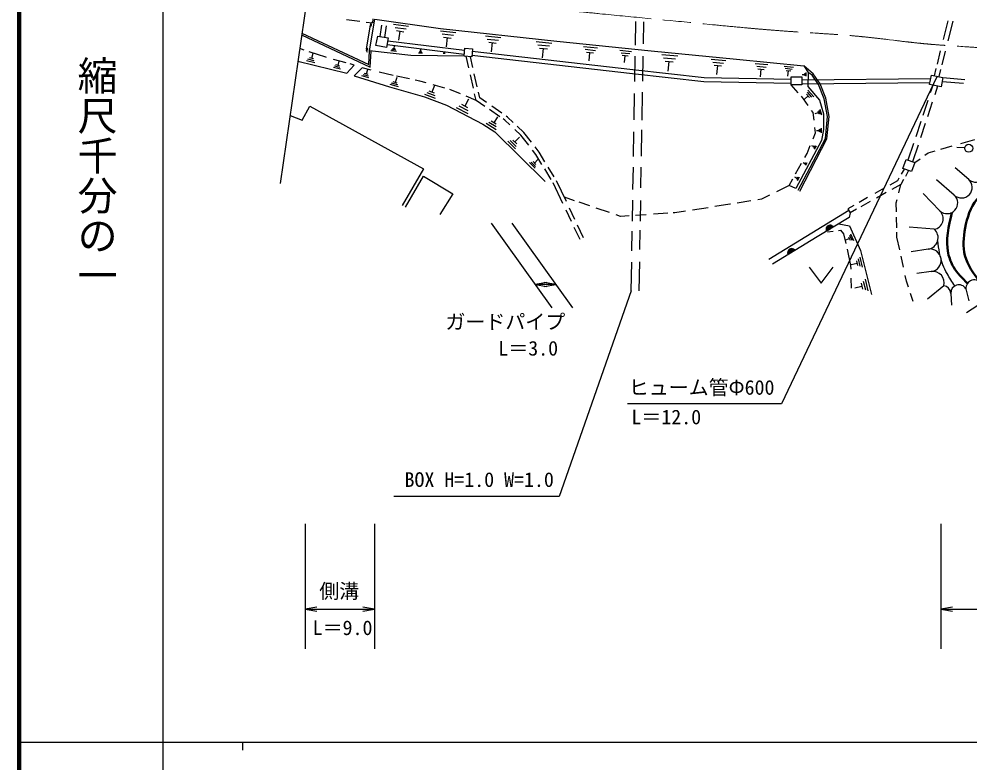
# Model space of a CAD drawing. Units: millimetres, scale not verified. Extents: x 40000 to 680000, y 20000 to 380000.
# Drawn here: x 40000 to 159108, y 202409 to 295600 of the extents above; entities that cross this region are included whole.
import ezdxf
from ezdxf.enums import TextEntityAlignment as Align

# ---------------------------------------------------------------- set-up
doc = ezdxf.new("R2010")
doc.units = ezdxf.units.MM
doc.header["$LTSCALE"] = 1000
doc.linetypes.add('CHAIN', pattern=[18.5, 12, -1.5, 3.5, -1.5])
for name, color, linetype, lineweight in [('M-BGD', 7, 'Continuous', 25), ('M-BMK', 2, 'CHAIN', 13), ('M-BMK-SRVR', 3, 'Continuous', 25), ('M-STR-STR3', 7, 'Continuous', 25), ('M-TTL', 2, 'Continuous', 140), ('M-TTL-BAND', 7, 'Continuous', 25), ('M-TTL-LINE', 7, 'Continuous', 50)]:
    doc.layers.add(name, color=color, linetype=linetype, lineweight=lineweight)
doc.styles.add('@ＭＳ ゴシック', font='')
doc.styles.add('ＭＳ ゴシック', font='')
doc.styles.get('@ＭＳ ゴシック').set_extended_font_data('@MS Gothic')
doc.styles.get('ＭＳ ゴシック').set_extended_font_data('MS Gothic')

# ---------------------------------------------------------------- blocks, each defined once
blk = doc.blocks.new('open_arrow')
at = {"color": 0, "linetype": 'Continuous', "lineweight": -2}
blk.add_lwpolyline([(7.5, 1.25), (0, 0), (7.5, -1.25)], dxfattribs=at)

msp = doc.modelspace()

# ---------------------------------------------------------------- linework, layer by layer
at = {"layer": 'M-BGD'}
for p, q in [((80997, 295526), (82686, 295314)), ((83909, 291613), (84585, 295588)), ((84336, 295612), (84274, 295116)), ((84585, 295588), (92807, 294427)), ((83465, 295217), (84274, 295116)), ((83523, 291818), (84018, 294869)), ((85239, 293411), (85425, 294816)), ((85830, 293304), (86019, 294731)), ((86912, 294955), (88772, 294695)), ((87092, 294555), (88492, 294355)), ((92807, 294427), (107364, 292810)), ((117204, 292318), (117255, 295286)), ((118207, 292477), (118255, 295264)), ((155788, 293017), (156382, 295385)), ((156368, 292864), (156987, 295328)), ((75401, 293616), (83983, 289586)), ((75431, 293823), (83802, 289892)), ((84709, 292288), (84924, 293468)), ((84924, 293468), (86248, 293227)), ((86248, 293227), (86034, 292047)), ((87272, 294145), (88202, 294015)), ((87582, 292965), (87742, 294085)), ((92792, 294125), (94692, 293915)), ((92992, 293725), (94412, 293565)), ((93182, 293315), (94132, 293205)), ((93532, 292125), (93662, 293265)), ((98442, 293495), (100332, 293295)), ((98642, 293095), (100062, 292945)), ((75715, 291709), (75153, 291896)), ((86034, 292047), (84709, 292288)), ((86126, 292389), (95754, 291216)), ((86186, 292885), (95815, 291712)), ((87122, 291845), (86772, 291875)), ((86992, 292275), (86952, 291865)), ((95735, 290956), (95840, 291950)), ((95840, 291950), (96800, 291849)), ((96800, 291849), (96696, 290855)), ((98832, 292695), (99782, 292585)), ((99182, 291505), (99312, 292645)), ((104792, 292795), (106742, 292585)), ((104992, 292385), (106462, 292225)), ((105192, 291965), (106172, 291855)), ((105552, 290735), (105682, 291915)), ((107364, 292810), (119191, 291597)), ((110722, 292165), (112442, 291985)), ((78422, 290806), (76325, 291505)), ((76902, 290605), (76372, 290735)), ((76792, 291295), (76642, 290675)), ((78519, 290780), (78422, 290806)), ((83802, 289892), (83909, 291613)), ((89061, 291043), (83909, 291613)), ((83983, 289586), (84108, 291591)), ((87262, 291545), (86572, 291625)), ((87192, 291695), (86672, 291755)), ((95735, 290956), (89061, 291043)), ((90522, 291325), (90052, 291335)), ((90462, 291425), (90112, 291425)), ((90402, 291515), (90172, 291515)), ((90272, 291795), (90292, 291515)), ((93372, 291285), (93132, 291295)), ((93342, 291335), (93162, 291345)), ((93312, 291385), (93192, 291385)), ((93252, 291525), (93252, 291385)), ((96696, 290855), (95735, 290956)), ((96336, 289493), (96013, 290927)), ((96841, 289530), (96538, 290871)), ((96715, 291089), (116833, 288761)), ((96773, 291586), (116890, 289258)), ((110902, 291805), (112192, 291665)), ((111082, 291435), (111942, 291345)), ((111402, 290355), (111512, 291395)), ((115262, 291695), (116732, 291545)), ((115412, 291385), (116522, 291275)), ((115562, 291075), (116302, 290995)), ((115842, 290155), (115932, 291035)), ((117127, 287794), (117181, 290958)), ((118128, 287816), (118181, 290938)), ((119191, 291597), (129856, 290586)), ((120512, 291165), (122512, 290975)), ((120722, 290745), (122222, 290605)), ((155022, 289961), (155431, 291594)), ((155617, 289870), (156049, 291592)), ((74927, 290330), (81058, 288816)), ((77052, 290115), (76012, 290375)), ((76982, 290365), (76192, 290555)), ((80272, 289325), (79372, 289545)), ((80955, 290116), (79373, 290547)), ((80202, 289535), (79532, 289695)), ((80132, 289735), (79682, 289845)), ((80042, 290325), (79912, 289795)), ((81058, 288816), (81973, 289838)), ((81973, 289838), (81494, 289969)), ((82961, 289490), (81969, 288471)), ((84099, 289210), (82961, 289490)), ((120932, 290325), (121932, 290225)), ((121322, 289075), (121432, 290275)), ((126682, 290585), (128512, 290415)), ((126882, 290195), (128252, 290075)), ((127072, 289805), (127982, 289725)), ((127422, 288665), (127532, 289765)), ((129856, 290586), (138296, 289726)), ((132222, 290045), (133802, 289885)), ((132392, 289705), (133572, 289585)), ((135842, 289675), (137022, 289555)), ((138296, 289726), (138852, 288918)), ((139484, 288723), (138296, 289726)), ((81969, 288471), (86408, 287107)), ((83822, 288215), (82952, 288485)), ((83772, 288425), (83112, 288625)), ((83712, 288635), (83272, 288765)), ((83652, 289225), (83492, 288705)), ((86879, 288525), (85122, 288958)), ((87312, 288265), (87122, 287655)), ((88904, 288095), (87289, 288438)), ((96912, 286939), (96535, 288611)), ((97388, 287100), (97017, 288746)), ((116833, 288761), (125769, 287759)), ((116890, 289258), (125802, 288258)), ((125802, 288258), (136722, 288046)), ((132552, 289365), (133342, 289285)), ((132852, 288375), (132952, 289325)), ((135972, 289425), (136852, 289335)), ((136092, 289165), (136682, 289105)), ((136312, 288425), (136392, 289135)), ((136722, 288340), (138056, 288340)), ((136722, 287340), (136722, 288340)), ((138056, 288340), (138056, 287340)), ((138082, 288665), (138362, 288665)), ((138362, 288775), (138352, 288545)), ((138462, 288835), (138452, 288485)), ((138552, 288885), (138542, 288425)), ((138852, 288918), (138802, 287149)), ((139339, 288580), (138852, 288918)), ((140151, 287379), (139339, 288580)), ((140329, 287474), (139484, 288723)), ((154046, 287401), (154288, 288577)), ((154288, 288577), (155728, 288280)), ((154655, 288501), (154882, 289403)), ((155244, 288380), (155465, 289264)), ((155728, 288280), (155486, 287105)), ((155728, 288282), (158449, 288035)), ((86408, 287107), (90805, 285835)), ((87512, 287085), (86482, 287395)), ((87452, 287335), (86672, 287565)), ((87382, 287575), (86862, 287725)), ((90194, 287822), (89623, 287943)), ((90980, 287602), (90194, 287822)), ((92022, 287275), (91712, 286435)), ((93318, 286947), (91874, 287351)), ((125769, 287759), (136713, 287546)), ((138056, 287340), (136722, 287340)), ((137607, 286356), (136722, 287340)), ((138056, 287997), (154204, 288164)), ((138061, 287497), (154100, 287663)), ((138802, 287149), (140268, 285430)), ((140857, 285615), (140151, 287379)), ((141050, 285671), (140329, 287474)), ((155486, 287105), (154046, 287401)), ((154482, 287383), (154134, 286335)), ((155051, 287194), (154690, 286106)), ((155627, 287789), (158317, 287545)), ((92172, 285635), (90832, 286145)), ((92112, 285975), (91102, 286355)), ((92042, 286305), (91372, 286555)), ((95298, 286217), (93961, 286767)), ((97256, 285411), (96022, 285919)), ((97256, 285411), (97069, 286240)), ((97701, 285712), (97538, 286436)), ((117045, 282953), (117102, 286275)), ((118045, 282932), (118105, 286456)), ((138274, 285615), (137996, 285924)), ((138322, 285525), (138832, 285965)), ((138652, 286175), (139012, 285755)), ((138732, 286425), (139272, 285795)), ((138802, 286675), (139532, 285835)), ((90805, 285835), (93528, 284808)), ((93528, 284808), (98082, 282420)), ((96242, 284105), (95142, 284685)), ((96212, 284495), (95472, 284875)), ((96302, 285565), (95842, 284685)), ((98352, 284655), (97256, 285411)), ((98539, 285134), (97701, 285712)), ((100466, 283805), (99200, 284678)), ((138859, 284749), (138274, 285615)), ((140268, 285430), (140773, 283712)), ((141280, 283391), (140857, 285615)), ((141482, 283399), (141050, 285671)), ((153815, 285373), (153197, 283511)), ((154389, 285199), (153771, 283337)), ((73946, 283534), (75449, 282918)), ((75449, 282918), (76424, 284667)), ((76424, 284667), (90646, 276839)), ((96272, 283715), (94802, 284485)), ((100238, 283355), (98934, 284254)), ((139451, 283873), (139269, 284143)), ((139573, 282929), (139451, 283873)), ((139712, 283755), (140122, 283875)), ((140072, 284045), (140172, 283705)), ((140182, 284175), (140332, 283665)), ((140292, 284295), (140492, 283615)), ((140773, 283712), (140773, 281741)), ((98082, 282420), (99600, 281460)), ((99752, 281725), (98522, 282505)), ((99752, 282075), (98832, 282655)), ((99752, 282415), (99142, 282805)), ((99912, 283345), (99452, 282615)), ((100850, 282933), (100632, 283083)), ((101473, 282352), (100850, 282933)), ((101164, 283324), (101005, 283433)), ((101885, 282652), (101164, 283324)), ((140998, 280637), (141280, 283391)), ((141193, 280579), (141482, 283399)), ((152942, 282744), (152314, 280851)), ((153501, 282523), (152901, 280716)), ((99600, 281460), (105894, 275255)), ((102859, 281058), (102084, 281781)), ((103229, 281397), (102401, 282169)), ((104183, 280171), (103229, 281397)), ((116967, 278361), (117020, 281483)), ((117968, 278406), (118024, 281708)), ((139468, 280591), (139780, 281332)), ((139780, 281332), (139691, 282018)), ((139872, 281635), (140232, 281635)), ((140232, 281785), (140232, 281485)), ((140352, 281865), (140352, 281415)), ((140472, 281935), (140472, 281335)), ((140773, 281741), (140520, 280376)), ((102202, 279325), (101212, 280295)), ((102272, 279645), (101532, 280375)), ((102342, 279955), (101852, 280445)), ((102682, 280795), (102102, 280205)), ((103852, 279782), (102859, 281058)), ((140520, 280376), (137286, 274361)), ((137609, 274143), (140998, 280637)), ((137787, 274050), (141193, 280579)), ((152030, 279998), (151336, 277905)), ((157952, 280021), (159698, 280521)), ((104734, 278648), (104320, 279179)), ((105146, 278932), (104638, 279585)), ((105877, 277726), (105146, 278932)), ((138403, 278235), (138698, 278767)), ((138698, 278767), (139110, 279744)), ((139242, 279755), (139532, 279615)), ((139592, 279725), (139472, 279495)), ((139722, 279735), (139532, 279395)), ((139842, 279735), (139592, 279285)), ((152602, 279816), (151905, 277716)), ((153444, 278537), (153878, 278854)), ((153878, 278854), (154755, 279105)), ((155445, 279302), (156887, 279716)), ((158462, 279445), (157462, 279525)), ((104642, 276905), (103922, 277625)), ((104702, 277145), (104162, 277685)), ((104752, 277375), (104392, 277735)), ((105002, 277995), (104572, 277555)), ((105494, 277394), (104734, 278648)), ((137268, 276191), (138017, 277540)), ((138222, 277615), (138442, 277495)), ((138492, 277585), (138392, 277405)), ((138592, 277595), (138442, 277325)), ((138682, 277605), (138492, 277235)), ((150706, 276858), (151095, 277993)), ((151095, 277993), (152185, 277620)), ((152185, 277620), (151796, 276485)), ((152185, 277620), (152851, 278106)), ((90646, 276839), (87979, 272252)), ((106641, 275502), (105845, 276814)), ((107032, 275821), (106282, 277059)), ((116897, 274259), (116944, 277024)), ((117900, 274436), (117945, 277045)), ((150847, 276810), (150481, 276152)), ((151796, 276485), (150706, 276858)), ((151423, 276612), (151022, 275890)), ((158957, 275509), (157266, 276977)), ((88410, 272051), (90675, 275922)), ((90675, 275922), (94345, 273714)), ((108571, 272721), (107340, 275314)), ((136477, 274766), (136933, 275587)), ((137122, 275825), (137412, 275675)), ((137472, 275795), (137342, 275555)), ((137602, 275805), (137402, 275445)), ((137722, 275805), (137462, 275335)), ((150024, 275331), (149063, 274791)), ((150206, 275659), (150024, 275331)), ((150798, 275489), (150465, 274891)), ((157139, 273541), (154911, 275467)), ((108128, 272489), (106899, 275076)), ((136477, 274766), (134857, 273967)), ((137286, 274361), (136477, 274766)), ((148355, 274393), (147172, 273728)), ((150465, 274891), (149309, 274241)), ((150189, 273823), (150465, 274891)), ((94345, 273714), (92711, 271105)), ((109577, 272841), (108309, 273273)), ((116829, 270267), (116874, 272918)), ((117830, 270289), (117874, 272875)), ((131654, 272825), (129941, 272539)), ((132989, 273047), (132536, 272971)), ((134015, 273553), (132989, 273047)), ((146287, 273231), (145213, 272627)), ((148630, 273859), (147414, 273176)), ((149860, 272554), (149969, 272973)), ((155320, 271573), (153236, 273731)), ((109190, 270252), (108526, 271649)), ((109625, 270501), (108964, 271892)), ((111508, 272183), (110168, 272639)), ((113956, 271349), (112274, 271922)), ((126300, 271969), (124346, 271669)), ((129047, 272390), (127165, 272102)), ((129112, 272401), (129047, 272390)), ((143917, 271611), (133900, 265475)), ((144553, 272256), (143794, 271830)), ((143794, 271830), (144088, 271307)), ((144900, 271763), (144088, 271307)), ((146616, 272727), (145445, 272069)), ((149886, 271466), (149860, 272554)), ((115350, 270874), (114805, 271059)), ((116431, 270946), (115350, 270874)), ((118546, 271088), (117229, 271000)), ((121264, 271271), (119463, 271150)), ((122123, 271329), (121940, 271316)), ((123463, 271534), (122123, 271329)), ((143994, 270736), (139987, 268322)), ((144088, 271307), (143994, 270736)), ((149934, 269451), (149902, 270774)), ((110269, 267978), (109550, 269493)), ((110721, 268192), (109959, 269798)), ((142688, 269950), (144023, 269693)), ((144023, 269693), (145394, 266600)), ((154629, 269268), (151500, 269535)), ((116766, 266565), (116808, 269042)), ((117770, 266744), (117811, 269154)), ((139987, 268322), (134362, 264878)), ((141273, 268948), (141984, 269028)), ((142647, 269103), (142898, 269131)), ((142898, 269131), (143285, 268674)), ((143285, 268674), (143554, 267468)), ((143492, 267905), (143992, 268125)), ((143902, 268335), (144082, 267915)), ((144022, 268515), (144302, 267885)), ((144142, 268685), (144512, 267855)), ((149962, 268274), (149947, 268889)), ((150307, 266676), (149962, 268274)), ((143710, 266769), (144164, 264737)), ((145292, 265755), (145592, 264535)), ((145394, 266600), (146765, 261081)), ((150772, 264526), (150476, 265895)), ((153884, 266783), (151726, 266455)), ((116681, 261560), (116742, 265161)), ((117681, 261543), (117743, 265204)), ((138982, 264524), (140482, 262524)), ((140482, 262524), (141982, 264524)), ((144164, 264737), (144176, 264245)), ((144232, 264845), (144962, 265025)), ((144882, 265325), (145032, 264725)), ((145092, 265545), (145312, 264635)), ((151151, 262772), (150995, 263490)), ((154266, 263960), (152466, 263738)), ((144204, 263121), (144234, 261890)), ((144692, 261925), (145572, 262145)), ((145482, 262505), (145662, 261775)), ((145732, 262765), (146002, 261665)), ((145972, 263015), (146332, 261555)), ((151401, 262022), (151151, 262772)), ((155837, 262195), (153805, 260520)), ((152000, 260224), (151669, 261216)), ((156690, 261236), (156778, 259741)), ((158596, 261798), (158980, 260302)), ((158672, 258840), (160102, 259750))]:
    msp.add_line(p, q, dxfattribs=at)
msp.add_circle((158958, 279407), 500, dxfattribs=at)
for centre, radius, start, end in [((84018, 294869), 150, 260.7996, 80.7996), ((84511, 294789), 500, 125.7996, 170.7996), ((83523, 291818), 150, 260.7996, 80.7996), ((84017, 291738), 500, 170.7996, 215.7996), ((159866, 276493), 1340, 227.2605, 47.2605), ((158048, 274525), 1340, 227.2605, 47.2605), ((156230, 272557), 1340, 227.2605, 47.2605), ((154411, 270589), 1340, 279.35923, 47.2605), ((141586, 269272), 500, 31.311, 211.311), ((141586, 269272), 500, 31.311, 211.311), ((141586, 269272), 450, 31.311, 211.311), ((141586, 269272), 400, 31.311, 211.311), ((141586, 269272), 350, 31.311, 211.311), ((141586, 269272), 300, 31.311, 211.311), ((141586, 269272), 250, 31.311, 211.311), ((141586, 269272), 200, 31.311, 211.311), ((141586, 269272), 150, 31.311, 211.311), ((141586, 269272), 100, 31.311, 211.311), ((141586, 269272), 50, 31.311, 211.311), ((153693, 268194), 1424, 277.705, 48.91474), ((136770, 266342), 500, 31.311, 211.311), ((136770, 266342), 500, 31.311, 211.311), ((136770, 266342), 450, 31.311, 211.311), ((136770, 266342), 400, 31.311, 211.311), ((136770, 266342), 350, 31.311, 211.311), ((136770, 266342), 300, 31.311, 211.311), ((136770, 266342), 250, 31.311, 211.311), ((136770, 266342), 200, 31.311, 211.311), ((136770, 266342), 150, 31.311, 211.311), ((136770, 266342), 100, 31.311, 211.311), ((136770, 266342), 50, 31.311, 211.311), ((154075, 265371), 1424, 277.705, 97.705), ((154457, 262548), 1424, 345.64876, 97.705), ((155669, 261187), 1022, 2.7927, 80.56106), ((157712, 261286), 1022, 30.0659, 182.7927), ((159654, 261859), 1060, 29.57784, 183.28076)]:
    msp.add_arc(centre, radius, start, end, dxfattribs=at)
msp.add_open_spline([(157199, 262171), (156870, 262675), (156540, 263179), (156248, 263706), (156050, 264062), (155869, 264430), (155723, 264808), (155354, 265767), (155212, 266799), (155070, 267831)], degree=3, knots=[0, 0, 0, 0, 1, 1, 1, 2, 2, 2, 3, 3, 3, 3], dxfattribs=at)
at = {"layer": 'M-BMK'}
msp.add_open_spline([(88845, 298981), (93253, 298427), (97662, 297872), (102077, 297376), (105991, 296935), (109911, 296540), (113832, 296155), (117578, 295787), (121326, 295429), (125073, 295063), (128924, 294688), (132774, 294305), (136635, 294035), (139611, 293828), (142594, 293687), (145563, 293393), (148221, 293130), (150868, 292743), (153528, 292494), (156156, 292248), (158797, 292136), (161429, 291916), (164501, 291659), (167560, 291254), (170614, 290824), (171994, 290629), (173372, 290430), (174751, 290230)], degree=3, knots=[0, 0, 0, 0, 1, 1, 1, 2, 2, 2, 3, 3, 3, 4, 4, 4, 5, 5, 5, 6, 6, 6, 7, 7, 7, 8, 8, 8, 9, 9, 9, 9], dxfattribs=at)
at = {"layer": 'M-BMK-SRVR'}
msp.add_line((76291, 299780), (72713, 274988), dxfattribs=at)
at = {"layer": 'M-STR-STR3'}
for p, q in [((154958, 288361), (135513, 247416)), ((99126, 270047), (106751, 259403)), ((101708, 270047), (109333, 259403)), ((107222, 262349), (104641, 262349)), ((116681, 261560), (107640, 235773)), ((135513, 247416), (116210, 247416)), ((107640, 235773), (86965, 235773)), ((75843, 232380), (75843, 216723)), ((84515, 232380), (84515, 216723)), ((155468, 232380), (155468, 216723)), ((75843, 221670), (84515, 221670)), ((155468, 221670), (321901, 221670))]:
    msp.add_line(p, q, dxfattribs=at)
at = {"layer": 'M-TTL'}
msp.add_line((40000, 380000), (40000, 20000), dxfattribs=at)
at = {"layer": 'M-TTL-BAND'}
for p, q in [((58000, 370000), (58000, 20000)), ((40000, 205000), (579000, 205000)), ((68000, 205000), (68000, 204000))]:
    msp.add_line(p, q, dxfattribs=at)
at = {"layer": 'M-TTL-LINE'}
for points, knots in [([(160321, 262683), (159557, 263736), (158793, 264789), (158481, 265974), (158195, 267058), (158287, 268253), (158506, 269425), (158751, 270731), (159153, 272009), (159964, 272979), (160532, 273660), (161302, 274190), (161907, 274846), (162824, 275839), (163364, 277123), (163905, 278406)], [0, 0, 0, 0, 1, 1, 1, 2, 2, 2, 3, 3, 3, 4, 4, 4, 5, 5, 5, 5]), ([(158801, 262488), (158155, 263128), (157508, 263768), (157049, 264542), (156737, 265069), (156511, 265659), (156384, 266255), (156029, 267924), (156442, 269648), (156856, 271373)], [0, 0, 0, 0, 1, 1, 1, 2, 2, 2, 3, 3, 3, 3])]:
    msp.add_open_spline(points, degree=3, knots=knots, dxfattribs=at)

# ---------------------------------------------------------------- block references
at = {"layer": 'M-STR-STR3', "xscale": 193, "yscale": 193}
for p in [(104641, 262349), (75843, 221670), (155468, 221670)]:
    msp.add_blockref('open_arrow', p, dxfattribs=at)
at = {"layer": 'M-STR-STR3', "xscale": 193, "yscale": 193, "rotation": 180}
for p in [(107222, 262349), (84515, 221670)]:
    msp.add_blockref('open_arrow', p, dxfattribs=at)

# ---------------------------------------------------------------- texts
at = {"layer": 'M-STR-STR3', "style": 'ＭＳ ゴシック'}
for s, p in [('ガードパイプ', (93409, 256210)), ('L＝3.0', (100033, 252893)), ('ヒューム管Φ600', (116375, 247987)), ('L＝12.0', (116702, 244282)), ('BOX H=1.0 W=1.0', (88286, 236441)), ('側溝', (77607, 222477)), ('L＝9.0', (76780, 217883))]:
    msp.add_text(s, height=1833, dxfattribs=at).set_placement(p, align=Align.BOTTOM_LEFT)
at = {"layer": 'M-TTL-BAND', "style": '@ＭＳ ゴシック'}
msp.add_text('縮尺千分の一', height=3666, rotation=270, dxfattribs=at).set_placement((49777, 261030), align=Align.MIDDLE_RIGHT)

doc.saveas('drawing.dxf')
